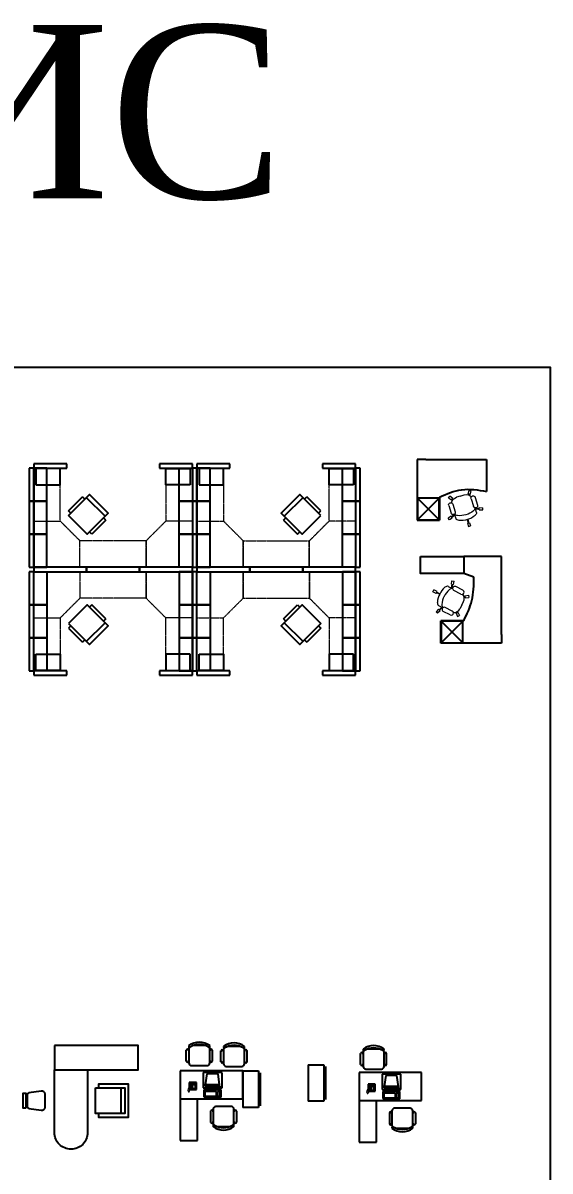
# Model space of a CAD drawing. Header units: millimetres. Extents: x 3103 to 179340, y -10977 to 70536.
# Drawn here: x 86371 to 98512, y 36490 to 62959 of the extents above; entities that cross this region are included whole.
import ezdxf

# ---------------------------------------------------------------- set-up
doc = ezdxf.new("R2010")
doc.units = ezdxf.units.MM
doc.header["$LTSCALE"] = 0.5
doc.linetypes.add('PHANTOM2', pattern=[31.75, 15.875, -3.175, 3.175, -3.175, 3.175, -3.175])
doc.layers.add('MEBEL', color=1, linetype='Continuous')
doc.layers.add('Интерьер - Мебель', color=1, linetype='Continuous')
doc.styles.add('style1', font='TIMES.TTF')

# ---------------------------------------------------------------- blocks, each defined once
blk = doc.blocks.new('DESK3')
for p, q in [((72, 0), (0, 0)), ((0, 0), (0, -80)), ((72, -32), (72, 0)), ((0, -32), (72, -32)), ((20, -80), (20, -32)), ((0, -80), (20, -80))]:
    blk.add_line(p, q)
blk = doc.blocks.new('RECTANG')
for p, q in [((1, 1), (0, 1)), ((0, 1), (0, 0)), ((1, 0), (1, 1)), ((0, 0), (1, 0))]:
    blk.add_line(p, q)
blk = doc.blocks.new('FNPHONE')
for p, q in [((-9.1, 0.2), (-9.7, 0)), ((-8.9, 0.6), (-9.5, 0.4)), ((-8.7, 1), (-9.3, 0.8)), ((-8.5, 1.4), (-9.1, 1.2)), ((-8.3, 1.8), (-8.9, 1.6)), ((-7.1, 0.6), (-7.5, -0.6)), ((-7.3, 6.5), (-7.3, 1.5)), ((-6.3, 6.5), (-6.3, 1.5)), ((-3.9, 4.8), (-3.9, 4.8)), ((-3.9, 3.9), (-3.9, 3.9)), ((-3.9, 3), (-3.9, 3)), ((-3.9, 2), (-3.9, 2)), ((-2.9, 4.8), (-2.9, 4.8)), ((-2.9, 3.9), (-2.9, 3.9)), ((-2.9, 3), (-2.9, 3)), ((-2.9, 2), (-2.9, 2)), ((-2, 4.8), (-2, 4.8)), ((-2, 3.9), (-2, 3.9)), ((-2, 3), (-2, 3)), ((-2, 2), (-2, 2)), ((-9.3, -0.2), (-9.9, -0.4)), ((-9.3, -0.6), (-9.9, -0.8)), ((-9.3, -1), (-9.9, -1.2)), ((-9.3, -1.4), (-9.9, -1.6)), ((-9.1, -1.8), (-9.7, -2)), ((-8.9, -2.2), (-9.5, -2.4)), ((-8.4, -2.5), (-9, -2.7)), ((-7.9, -2), (-8.5, -2.2)), ((-7.7, -1.6), (-8.3, -1.8)), ((-7.5, -1.2), (-8.1, -1.4)), ((-7.3, -0.8), (-7.9, -1))]:
    blk.add_line(p, q)
for centre, start, end in [((-6.8, 6.5), 298.4915, 241.5085), ((-6.8, 1.5), 118.4915, 61.5085)]:
    blk.add_arc(centre, 1.05, start, end)
for p, xscale, yscale, zscale in [((-8.2, 0), 8.20528234483245, 8.104073169521023, 8.20528234483245), ((-4.8, 1.3), 3.75, 4.375, 3.75), ((-4, 6.7), 2.03125, 0.46875, 2.03125)]:
    blk.add_blockref('RECTANG', p, dxfattribs=dict(xscale=xscale, yscale=yscale, zscale=zscale))
blk = doc.blocks.new('CHAIR7')
for p, q in [((5.1, 15), (17.9, 15)), ((0, 9), (0, -9)), ((20, 12), (3, 12)), ((23, -7.4), (23, 7.4)), ((3, -12), (20, -12)), ((5.1, -15), (17.9, -15))]:
    blk.add_line(p, q)
for centre, radius, start, end in [((5.6, 13.5), 1.56, 73.7398, 286.2602), ((17.4, 13.5), 1.56, 253.7398, 106.2602), ((3, 9), 3, 90, 180), ((20, 9), 3, 62.4156, 90), ((22.3, 11.1), 1.1, 53.3099, 212.0274), ((4.8, 0), 19.6, 327.5758, 32.4242), ((7, 0), 20, 323.1301, 36.8699), ((3, -9), 3, 180, 270), ((5.6, -13.5), 1.56, 73.7398, 286.2602), ((17.4, -13.5), 1.56, 253.7398, 106.2602), ((20, -9), 3, 270, 297.5844), ((22.3, -11.1), 1.1, 147.9726, 306.6901)]:
    blk.add_arc(centre, radius, start, end)
blk = doc.blocks.new('IBMAT', base_point=(61, 306))
for p, q in [((75, 307), (75, 306)), ((81, 307), (75, 307)), ((81, 306), (81, 307))]:
    blk.add_line(p, q)
at = {"xscale": 21, "yscale": 17, "zscale": 21}
blk.add_blockref('RECTANG', (61, 306), dxfattribs=at)
blk = doc.blocks.new('KEYBOARD', base_point=(60, 294))
for p, xscale, yscale, zscale in [((60, 294), 19, 8, 19), ((61, 295), 13, 5, 13), ((75, 295), 3, 5, 3)]:
    blk.add_blockref('RECTANG', p, dxfattribs=dict(xscale=xscale, yscale=yscale, zscale=zscale))
blk = doc.blocks.new('COMPUTER')
for p, q in [((-6.6, 16.2), (-8.5, 3.5)), ((6.1, 16.2), (-6.6, 16.2)), ((8, 3.5), (6.1, 16.2)), ((-8.5, 3.5), (-8.5, 2)), ((8, 3.5), (-8.5, 3.5)), ((-8.5, 2), (8, 2)), ((8, 2), (8, 3.5))]:
    blk.add_line(p, q)
at = {"xscale": 1.033846153846154, "yscale": 1.033846153846154, "zscale": 1.033846153846154}
for name, p in [('IBMAT', (-10.9, 0)), ('KEYBOARD', (-10, -10.5))]:
    blk.add_blockref(name, p, dxfattribs=at)
blk = doc.blocks.new('FC42X18D')
for p, q in [((-21, 0), (-21, -18)), ((-21, 0), (21, 0)), ((21, -18), (21, 0)), ((-21, -18), (21, -18)), ((-19, -20), (19, -20))]:
    blk.add_line(p, q)
blk = doc.blocks.new('Стул для офиса 01 10_2')
at = {"layer": 'Интерьер - Мебель', "color": 104, "linetype": 'Continuous', "lineweight": 20, "true_color": 0x029e21}
for p, q in [((168, 533), (166, 421)), ((390, 790), (440, 790)), ((390, 710), (390, 790)), ((390, 710), (440, 710)), ((408, 629), (409, 710)), ((422, 629), (421, 710)), ((440, 710), (440, 790)), ((663, 533), (665, 421)), ((15, 516), (-1, 469)), ((76, 444), (-1, 469)), ((91, 492), (15, 516)), ((91, 492), (76, 444)), ((166, 433), (81, 462)), ((166, 448), (85, 474)), ((96, 191), (96, 375)), ((196, 191), (196, 375)), ((635, 191), (635, 375)), ((665, 448), (746, 474)), ((665, 433), (750, 462)), ((735, 191), (735, 375)), ((740, 492), (817, 516)), ((740, 492), (756, 444)), ((756, 444), (832, 469)), ((817, 516), (832, 469)), ((190, 91), (143, 26)), ((143, 26), (184, -3)), ((231, 62), (184, -3)), ((190, 91), (231, 62)), ((219, 99), (205, 80)), ((229, 91), (215, 73)), ((416, 60), (323, 60)), ((416, 60), (508, 60)), ((641, 91), (601, 62)), ((601, 62), (648, -3)), ((603, 91), (616, 73)), ((612, 99), (626, 80)), ((641, 91), (688, 26)), ((688, 26), (648, -3))]:
    blk.add_line(p, q, dxfattribs=at)
for centre, radius, start, end in [((264, 497), 103, 113.6677, 159.763), ((401, 189), 440, 88.0553, 113.9054), ((430, 189), 440, 66.0946, 91.9447), ((567, 497), 103, 20.237, 66.3323), ((146, 375), 50, 0, 180), ((264, 379), 103, 113.6677, 156.9298), ((401, 71), 440, 88.0553, 113.9054), ((430, 71), 440, 66.0946, 91.9447), ((567, 379), 103, 23.0702, 66.3323), ((685, 375), 50, 0, 180), ((146, 191), 50, 180, 0), ((323, 222), 162, 205.54, 270), ((508, 222), 162, 270, 334.46), ((685, 191), 50, 180, 0)]:
    blk.add_arc(centre, radius, start, end, dxfattribs=at)
blk = doc.blocks.new('HJHHJJJ')
at = {"layer": 'Интерьер - Мебель', "color": 32, "ltscale": 100, "true_color": 0xc26100}
for p, q in [((823948, 4915), (824448, 5415)), ((824448, 4915), (823948, 5415))]:
    blk.add_line(p, q, dxfattribs=at)
blk.add_lwpolyline([(823948, 4915), (824448, 4915), (824448, 5415), (823948, 5415)], close=True, dxfattribs=at)
blk = doc.blocks.new('*U1054')
at = {"layer": 'MEBEL', "color": 1, "linetype": 'Continuous', "lineweight": -3}
for p, q in [((0, 50.8), (0, -50.8)), ((762, 50.8), (0, 50.8)), ((762, -50.8), (762, 50.8)), ((0, -50.8), (762, -50.8))]:
    blk.add_line(p, q, dxfattribs=at)
blk = doc.blocks.new('*U1055')
at = {"layer": 'MEBEL', "color": 1, "linetype": 'Continuous', "lineweight": -3}
for p, q in [((0, 50.8), (0, -50.8)), ((762, 50.8), (0, 50.8)), ((762, -50.8), (762, 50.8)), ((0, -50.8), (762, -50.8))]:
    blk.add_line(p, q, dxfattribs=at)
blk = doc.blocks.new('I_FURN_FILE_15X22A_P')
at = {"color": 0, "linetype": 'ByBlock', "lineweight": -2}
blk.add_lwpolyline([(0, -190.5), (558.8, -190.5), (558.8, 190.5), (0, 190.5)], close=True, dxfattribs=at)
at = {"layer": 'Defpoints', "color": 0, "linetype": 'ByBlock', "lineweight": -2}
for p in [(0, 190.5), (0, -190.5)]:
    blk.add_point(p, dxfattribs=at)
blk = doc.blocks.new('*U1056')
at = {"layer": 'MEBEL', "color": 1, "linetype": 'Continuous', "lineweight": -3, "extrusion": (0, 0, -1), "xscale": -1, "zscale": -1}
blk.add_blockref('I_FURN_FILE_15X22A_P', (0, 0), dxfattribs=at)
blk = doc.blocks.new('I_FURN_WORKSURFACE_24x48_P')
at = {"color": 0, "linetype": 'PHANTOM2', "lineweight": 18}
for p, q in [((0, 0), (0, -609.6)), ((1217.6125, 0), (0, 0)), ((1217.6125, 0), (1217.6125, -609.6)), ((0, -609.6), (1217.6125, -609.6))]:
    blk.add_line(p, q, dxfattribs=at)
blk = doc.blocks.new('*U1057')
at = {"layer": 'MEBEL', "color": 1, "linetype": 'Continuous', "lineweight": -3}
blk.add_blockref('I_FURN_WORKSURFACE_24x48_P', (0, 0), dxfattribs=at)
blk = doc.blocks.new('*U1058')
at = {"layer": 'MEBEL', "color": 1, "linetype": 'Continuous', "lineweight": -3}
for p, q in [((0, 50.8), (0, -50.8)), ((762, 50.8), (0, 50.8)), ((762, -50.8), (762, 50.8)), ((0, -50.8), (762, -50.8))]:
    blk.add_line(p, q, dxfattribs=at)
blk = doc.blocks.new('I_FURN_CHAIR_CHAIR 8_P')
at = {"color": 0, "linetype": 'ByBlock', "lineweight": -2}
for p, q in [((101.6, 304.8), (101.6, -304.8)), ((152.4, 304.8), (152.4, 381)), ((609.6, 381), (152.4, 381)), ((609.6, 304.8), (609.6, 381)), ((152.4, -381), (152.4, -304.8)), ((152.4, -381), (609.6, -381)), ((609.6, -381), (609.6, -304.8))]:
    blk.add_line(p, q, dxfattribs=at)
blk.add_lwpolyline([(685.8, 304.8), (0, 304.8), (0, -304.8), (685.8, -304.8)], close=True, dxfattribs=at)
at = {"layer": 'Defpoints', "color": 0, "linetype": 'ByBlock', "lineweight": -2}
for p in [(0, 381), (342.9, 0), (685.8, 0), (0, -381)]:
    blk.add_point(p, dxfattribs=at)
blk = doc.blocks.new('*U1059')
at = {"layer": 'MEBEL', "color": 1, "linetype": 'Continuous', "lineweight": -3, "extrusion": (0, 0, -1), "xscale": -1, "zscale": -1}
blk.add_blockref('I_FURN_CHAIR_CHAIR 8_P', (0, 0), dxfattribs=at)
blk = doc.blocks.new('*U1060')
at = {"layer": 'MEBEL', "color": 1, "linetype": 'Continuous', "lineweight": -3}
for p, q in [((0, 50.8), (0, -50.8)), ((762, 50.8), (0, 50.8)), ((762, -50.8), (762, 50.8)), ((0, -50.8), (762, -50.8))]:
    blk.add_line(p, q, dxfattribs=at)
blk = doc.blocks.new('*U1061')
at = {"layer": 'MEBEL', "color": 1, "linetype": 'Continuous', "lineweight": -3}
blk.add_blockref('I_FURN_FILE_15X22A_P', (0, 0), dxfattribs=at)
blk = doc.blocks.new('*U1062')
at = {"layer": 'MEBEL', "color": 1, "linetype": 'Continuous', "lineweight": -3}
blk.add_blockref('I_FURN_WORKSURFACE_24x48_P', (0, 0), dxfattribs=at)
blk = doc.blocks.new('*U1063')
at = {"layer": 'MEBEL', "color": 1, "linetype": 'Continuous', "lineweight": -3}
for p, q in [((0, 50.8), (0, -50.8)), ((762, 50.8), (0, 50.8)), ((762, -50.8), (762, 50.8)), ((0, -50.8), (762, -50.8))]:
    blk.add_line(p, q, dxfattribs=at)
blk = doc.blocks.new('*U1064')
at = {"layer": 'MEBEL', "color": 1, "linetype": 'Continuous', "lineweight": -3}
for p, q in [((0, 50.8), (0, -50.8)), ((1219.2, 50.8), (0, 50.8)), ((1219.2, -50.8), (1219.2, 50.8)), ((0, -50.8), (1219.2, -50.8))]:
    blk.add_line(p, q, dxfattribs=at)
blk = doc.blocks.new('I_FURN_WORKSURFACE_24CORNER_P')
at = {"color": 0, "linetype": 'PHANTOM2', "lineweight": 18}
for p, q in [((0, 0), (0, -609.6)), ((1066.8, 0), (0, 0)), ((1066.8, -1066.8), (1066.8, 0)), ((0, -609.6), (457.2, -1066.8)), ((1066.8, -1066.8), (457.2, -1066.8))]:
    blk.add_line(p, q, dxfattribs=at)
blk = doc.blocks.new('*U1065')
at = {"layer": 'MEBEL', "color": 1, "linetype": 'Continuous', "lineweight": -3, "extrusion": (0, 0, -1), "xscale": -1, "zscale": -1}
blk.add_blockref('I_FURN_WORKSURFACE_24CORNER_P', (0, 0), dxfattribs=at)
blk = doc.blocks.new('*U1066')
at = {"layer": 'MEBEL', "color": 1, "linetype": 'Continuous', "lineweight": -3}
for p, q in [((0, 50.8), (0, -50.8)), ((762, 50.8), (0, 50.8)), ((762, -50.8), (762, 50.8)), ((0, -50.8), (762, -50.8))]:
    blk.add_line(p, q, dxfattribs=at)
blk = doc.blocks.new('*U1067')
at = {"layer": 'MEBEL', "color": 1, "linetype": 'Continuous', "lineweight": -3}
blk.add_blockref('I_FURN_FILE_15X22A_P', (0, 0), dxfattribs=at)
blk = doc.blocks.new('*U1068')
at = {"layer": 'MEBEL', "color": 1, "linetype": 'Continuous', "lineweight": -3, "extrusion": (0, 0, -1), "xscale": -1, "zscale": -1}
blk.add_blockref('I_FURN_WORKSURFACE_24x48_P', (0, 0), dxfattribs=at)
blk = doc.blocks.new('*U1069')
at = {"layer": 'MEBEL', "color": 1, "linetype": 'Continuous', "lineweight": -3}
for p, q in [((0, 50.8), (0, -50.8)), ((762, 50.8), (0, 50.8)), ((762, -50.8), (762, 50.8)), ((0, -50.8), (762, -50.8))]:
    blk.add_line(p, q, dxfattribs=at)
blk = doc.blocks.new('*U1070')
at = {"layer": 'MEBEL', "color": 1, "linetype": 'Continuous', "lineweight": -3}
for p, q in [((0, 50.8), (0, -50.8)), ((1219.2, 50.8), (0, 50.8)), ((1219.2, -50.8), (1219.2, 50.8)), ((0, -50.8), (1219.2, -50.8))]:
    blk.add_line(p, q, dxfattribs=at)
blk = doc.blocks.new('*U1071')
at = {"layer": 'MEBEL', "color": 1, "linetype": 'Continuous', "lineweight": -3, "extrusion": (0, 0, -1), "xscale": -1, "zscale": -1}
blk.add_blockref('I_FURN_WORKSURFACE_24CORNER_P', (0, 0), dxfattribs=at)
blk = doc.blocks.new('*U1072')
at = {"layer": 'MEBEL', "color": 1, "linetype": 'Continuous', "lineweight": -3, "extrusion": (0, 0, -1), "xscale": -1, "zscale": -1}
blk.add_blockref('I_FURN_FILE_15X22A_P', (0, 0), dxfattribs=at)
blk = doc.blocks.new('*U1073')
at = {"layer": 'MEBEL', "color": 1, "linetype": 'Continuous', "lineweight": -3}
for p, q in [((0, 50.8), (0, -50.8)), ((762, 50.8), (0, 50.8)), ((762, -50.8), (762, 50.8)), ((0, -50.8), (762, -50.8))]:
    blk.add_line(p, q, dxfattribs=at)
blk = doc.blocks.new('*U1074')
at = {"layer": 'MEBEL', "color": 1, "linetype": 'Continuous', "lineweight": -3}
for p, q in [((0, 50.8), (0, -50.8)), ((762, 50.8), (0, 50.8)), ((762, -50.8), (762, 50.8)), ((0, -50.8), (762, -50.8))]:
    blk.add_line(p, q, dxfattribs=at)
blk = doc.blocks.new('*U1075')
at = {"layer": 'MEBEL', "color": 1, "linetype": 'Continuous', "lineweight": -3}
blk.add_blockref('I_FURN_CHAIR_CHAIR 8_P', (0, 0), dxfattribs=at)
blk = doc.blocks.new('*U1076')
at = {"layer": 'MEBEL', "color": 1, "linetype": 'Continuous', "lineweight": -3}
for p, q in [((0, 50.8), (0, -50.8)), ((762, 50.8), (0, 50.8)), ((762, -50.8), (762, 50.8)), ((0, -50.8), (762, -50.8))]:
    blk.add_line(p, q, dxfattribs=at)
blk = doc.blocks.new('*U1077')
at = {"layer": 'MEBEL', "color": 1, "linetype": 'Continuous', "lineweight": -3, "extrusion": (0, 0, -1), "xscale": -1, "zscale": -1}
blk.add_blockref('I_FURN_WORKSURFACE_24x48_P', (0, 0), dxfattribs=at)
blk = doc.blocks.new('*U1078')
at = {"layer": 'MEBEL', "color": 1, "linetype": 'Continuous', "lineweight": -3}
for p, q in [((0, 50.8), (0, -50.8)), ((1219.2, 50.8), (0, 50.8)), ((1219.2, -50.8), (1219.2, 50.8)), ((0, -50.8), (1219.2, -50.8))]:
    blk.add_line(p, q, dxfattribs=at)
blk = doc.blocks.new('I_FURN_WORKSURFACE_24x60_P')
at = {"color": 0, "linetype": 'PHANTOM2', "lineweight": 18}
for p, q in [((0, -609.6), (0, 0)), ((1522.4125, 0), (0, 0)), ((1522.4125, 0), (1522.4125, -609.6)), ((0, -609.6), (1522.4125, -609.6))]:
    blk.add_line(p, q, dxfattribs=at)
blk = doc.blocks.new('*U1079')
at = {"layer": 'MEBEL', "color": 1, "linetype": 'Continuous', "lineweight": -3, "extrusion": (0, 0, -1), "xscale": -1, "zscale": -1}
blk.add_blockref('I_FURN_WORKSURFACE_24x60_P', (0, 0), dxfattribs=at)
blk = doc.blocks.new('*U1080')
at = {"layer": 'MEBEL', "color": 1, "linetype": 'Continuous', "lineweight": -3}
blk.add_blockref('I_FURN_WORKSURFACE_24CORNER_P', (0, 0), dxfattribs=at)
blk = doc.blocks.new('*U1081')
at = {"layer": 'MEBEL', "color": 1, "linetype": 'Continuous', "lineweight": -3}
for p, q in [((0, 50.8), (0, -50.8)), ((762, 50.8), (0, 50.8)), ((762, -50.8), (762, 50.8)), ((0, -50.8), (762, -50.8))]:
    blk.add_line(p, q, dxfattribs=at)
blk = doc.blocks.new('*U1082')
at = {"layer": 'MEBEL', "color": 1, "linetype": 'Continuous', "lineweight": -3}
blk.add_blockref('I_FURN_WORKSURFACE_24x60_P', (0, 0), dxfattribs=at)
blk = doc.blocks.new('*U1083')
at = {"layer": 'MEBEL', "color": 1, "linetype": 'Continuous', "lineweight": -3}
blk.add_blockref('I_FURN_WORKSURFACE_24CORNER_P', (0, 0), dxfattribs=at)
blk = doc.blocks.new('I_Case_Wall_15H_30in Wide_P')
at = {"color": 0, "linetype": 'ByBlock', "lineweight": -2}
blk.add_lwpolyline([(0, 0), (304.8, 0), (304.8, 762), (0, 762)], close=True, dxfattribs=at)
at = {"layer": 'Defpoints', "color": 0, "linetype": 'ByBlock', "lineweight": -2}
for p in [(0, 762), (0, 381)]:
    blk.add_point(p, dxfattribs=at)
blk = doc.blocks.new('*U1084')
at = {"layer": 'MEBEL', "color": 1, "linetype": 'Continuous', "lineweight": -3, "extrusion": (0, 0, -1), "xscale": -1, "zscale": -1}
blk.add_blockref('I_Case_Wall_15H_30in Wide_P', (0, 0), dxfattribs=at)
blk = doc.blocks.new('*U1085')
at = {"layer": 'MEBEL', "color": 1, "linetype": 'Continuous', "lineweight": -3, "extrusion": (0, 0, -1), "xscale": -1, "zscale": -1}
blk.add_blockref('I_Case_Wall_15H_30in Wide_P', (0, 0), dxfattribs=at)
blk = doc.blocks.new('*U1086')
at = {"layer": 'MEBEL', "color": 1, "linetype": 'Continuous', "lineweight": -3}
blk.add_blockref('I_Case_Wall_15H_30in Wide_P', (0, 0), dxfattribs=at)
blk = doc.blocks.new('*U1087')
at = {"layer": 'MEBEL', "color": 1, "linetype": 'Continuous', "lineweight": -3}
blk.add_blockref('I_Case_Wall_15H_30in Wide_P', (0, 0), dxfattribs=at)
blk = doc.blocks.new('*U1088')
at = {"layer": 'MEBEL', "color": 1, "linetype": 'Continuous', "lineweight": -3}
blk.add_blockref('I_Case_Wall_15H_30in Wide_P', (0, 0), dxfattribs=at)
blk = doc.blocks.new('*U1089')
at = {"layer": 'MEBEL', "color": 1, "linetype": 'Continuous', "lineweight": -3}
blk.add_blockref('I_Case_Wall_15H_30in Wide_P', (0, 0), dxfattribs=at)
blk = doc.blocks.new('*U1090')
at = {"layer": 'MEBEL', "color": 1, "linetype": 'Continuous', "lineweight": -3}
blk.add_blockref('I_Case_Wall_15H_30in Wide_P', (0, 0), dxfattribs=at)
blk = doc.blocks.new('*U1091')
at = {"layer": 'MEBEL', "color": 1, "linetype": 'Continuous', "lineweight": -3, "extrusion": (0, 0, -1), "xscale": -1, "zscale": -1}
blk.add_blockref('I_Case_Wall_15H_30in Wide_P', (0, 0), dxfattribs=at)
blk = doc.blocks.new('*U1092')
at = {"layer": 'MEBEL', "color": 1, "linetype": 'Continuous', "lineweight": -3, "extrusion": (0, 0, -1), "xscale": -1, "zscale": -1}
blk.add_blockref('I_Case_Wall_15H_30in Wide_P', (0, 0), dxfattribs=at)
blk = doc.blocks.new('*U1093')
at = {"layer": 'MEBEL', "color": 1, "linetype": 'Continuous', "lineweight": -3, "extrusion": (0, 0, -1), "xscale": -1, "zscale": -1}
blk.add_blockref('I_Case_Wall_15H_30in Wide_P', (0, 0), dxfattribs=at)
blk = doc.blocks.new('*U1094')
at = {"layer": 'MEBEL', "color": 1, "linetype": 'Continuous', "lineweight": -3}
blk.add_blockref('I_Case_Wall_15H_30in Wide_P', (0, 0), dxfattribs=at)
blk = doc.blocks.new('*U1095')
at = {"layer": 'MEBEL', "color": 1, "linetype": 'Continuous', "lineweight": -3, "extrusion": (0, 0, -1), "xscale": -1, "zscale": -1}
blk.add_blockref('I_Case_Wall_15H_30in Wide_P', (0, 0), dxfattribs=at)
blk = doc.blocks.new('*U1096')
at = {"layer": 'MEBEL', "color": 1, "linetype": 'Continuous', "lineweight": -3, "extrusion": (0, 0, -1), "xscale": -1, "zscale": -1}
blk.add_blockref('I_FURN_FILE_15X22A_P', (0, 0), dxfattribs=at)
blk = doc.blocks.new('*U1097')
at = {"layer": 'MEBEL', "color": 1, "linetype": 'Continuous', "lineweight": -3}
blk.add_blockref('I_FURN_WORKSURFACE_24x48_P', (0, 0), dxfattribs=at)
blk = doc.blocks.new('*U1098')
at = {"layer": 'MEBEL', "color": 1, "linetype": 'Continuous', "lineweight": -3}
for p, q in [((0, 50.8), (0, -50.8)), ((762, 50.8), (0, 50.8)), ((762, -50.8), (762, 50.8)), ((0, -50.8), (762, -50.8))]:
    blk.add_line(p, q, dxfattribs=at)
blk = doc.blocks.new('*U1099')
at = {"layer": 'MEBEL', "color": 1, "linetype": 'Continuous', "lineweight": -3}
for p, q in [((0, 50.8), (0, -50.8)), ((762, 50.8), (0, 50.8)), ((762, -50.8), (762, 50.8)), ((0, -50.8), (762, -50.8))]:
    blk.add_line(p, q, dxfattribs=at)
blk = doc.blocks.new('*U1100')
at = {"layer": 'MEBEL', "color": 1, "linetype": 'Continuous', "lineweight": -3}
for p, q in [((0, 50.8), (0, -50.8)), ((762, 50.8), (0, 50.8)), ((762, -50.8), (762, 50.8)), ((0, -50.8), (762, -50.8))]:
    blk.add_line(p, q, dxfattribs=at)
blk = doc.blocks.new('*U1101')
at = {"layer": 'MEBEL', "color": 1, "linetype": 'Continuous', "lineweight": -3}
blk.add_blockref('I_FURN_WORKSURFACE_24CORNER_P', (0, 0), dxfattribs=at)
blk = doc.blocks.new('*U1102')
at = {"layer": 'MEBEL', "color": 1, "linetype": 'Continuous', "lineweight": -3}
for p, q in [((0, 50.8), (0, -50.8)), ((762, 50.8), (0, 50.8)), ((762, -50.8), (762, 50.8)), ((0, -50.8), (762, -50.8))]:
    blk.add_line(p, q, dxfattribs=at)
blk = doc.blocks.new('*U1103')
at = {"layer": 'MEBEL', "color": 1, "linetype": 'Continuous', "lineweight": -3}
blk.add_blockref('I_FURN_FILE_15X22A_P', (0, 0), dxfattribs=at)
blk = doc.blocks.new('*U1104')
at = {"layer": 'MEBEL', "color": 1, "linetype": 'Continuous', "lineweight": -3}
for p, q in [((0, 50.8), (0, -50.8)), ((762, 50.8), (0, 50.8)), ((762, -50.8), (762, 50.8)), ((0, -50.8), (762, -50.8))]:
    blk.add_line(p, q, dxfattribs=at)
blk = doc.blocks.new('*U1105')
at = {"layer": 'MEBEL', "color": 1, "linetype": 'Continuous', "lineweight": -3}
blk.add_blockref('I_FURN_WORKSURFACE_24x48_P', (0, 0), dxfattribs=at)
blk = doc.blocks.new('*U1106')
at = {"layer": 'MEBEL', "color": 1, "linetype": 'Continuous', "lineweight": -3}
for p, q in [((0, 50.8), (0, -50.8)), ((762, 50.8), (0, 50.8)), ((762, -50.8), (762, 50.8)), ((0, -50.8), (762, -50.8))]:
    blk.add_line(p, q, dxfattribs=at)
blk = doc.blocks.new('*U1107')
at = {"layer": 'MEBEL', "color": 1, "linetype": 'Continuous', "lineweight": -3}
blk.add_blockref('I_FURN_WORKSURFACE_24CORNER_P', (0, 0), dxfattribs=at)
blk = doc.blocks.new('*U1108')
at = {"layer": 'MEBEL', "color": 1, "linetype": 'Continuous', "lineweight": -3}
for p, q in [((0, 50.8), (0, -50.8)), ((762, 50.8), (0, 50.8)), ((762, -50.8), (762, 50.8)), ((0, -50.8), (762, -50.8))]:
    blk.add_line(p, q, dxfattribs=at)
blk = doc.blocks.new('*U1109')
at = {"layer": 'MEBEL', "color": 1, "linetype": 'Continuous', "lineweight": -3, "extrusion": (0, 0, -1), "xscale": -1, "zscale": -1}
blk.add_blockref('I_FURN_CHAIR_CHAIR 8_P', (0, 0), dxfattribs=at)
blk = doc.blocks.new('*U1110')
at = {"layer": 'MEBEL', "color": 1, "linetype": 'Continuous', "lineweight": -3}
blk.add_blockref('I_FURN_WORKSURFACE_24x60_P', (0, 0), dxfattribs=at)
blk = doc.blocks.new('*U1111')
at = {"layer": 'MEBEL', "color": 1, "linetype": 'Continuous', "lineweight": -3, "extrusion": (0, 0, -1), "xscale": -1, "zscale": -1}
blk.add_blockref('I_Case_Wall_15H_30in Wide_P', (0, 0), dxfattribs=at)
blk = doc.blocks.new('*U1112')
at = {"layer": 'MEBEL', "color": 1, "linetype": 'Continuous', "lineweight": -3, "extrusion": (0, 0, -1), "xscale": -1, "zscale": -1}
blk.add_blockref('I_Case_Wall_15H_30in Wide_P', (0, 0), dxfattribs=at)
blk = doc.blocks.new('*U1113')
at = {"layer": 'MEBEL', "color": 1, "linetype": 'Continuous', "lineweight": -3, "extrusion": (0, 0, -1), "xscale": -1, "zscale": -1}
blk.add_blockref('I_Case_Wall_15H_30in Wide_P', (0, 0), dxfattribs=at)
blk = doc.blocks.new('*U1114')
at = {"layer": 'MEBEL', "color": 1, "linetype": 'Continuous', "lineweight": -3}
blk.add_blockref('I_Case_Wall_15H_30in Wide_P', (0, 0), dxfattribs=at)
blk = doc.blocks.new('*U1115')
at = {"layer": 'MEBEL', "color": 1, "linetype": 'Continuous', "lineweight": -3}
blk.add_blockref('I_Case_Wall_15H_30in Wide_P', (0, 0), dxfattribs=at)
blk = doc.blocks.new('*U1116')
at = {"layer": 'MEBEL', "color": 1, "linetype": 'Continuous', "lineweight": -3}
blk.add_blockref('I_Case_Wall_15H_30in Wide_P', (0, 0), dxfattribs=at)
blk = doc.blocks.new('*U1117')
at = {"layer": 'MEBEL', "color": 1, "linetype": 'Continuous', "lineweight": -3}
for p, q in [((0, 50.8), (0, -50.8)), ((762, 50.8), (0, 50.8)), ((762, -50.8), (762, 50.8)), ((0, -50.8), (762, -50.8))]:
    blk.add_line(p, q, dxfattribs=at)
blk = doc.blocks.new('*U1118')
at = {"layer": 'MEBEL', "color": 1, "linetype": 'Continuous', "lineweight": -3}
for p, q in [((0, 50.8), (0, -50.8)), ((762, 50.8), (0, 50.8)), ((762, -50.8), (762, 50.8)), ((0, -50.8), (762, -50.8))]:
    blk.add_line(p, q, dxfattribs=at)
blk = doc.blocks.new('*U1119')
at = {"layer": 'MEBEL', "color": 1, "linetype": 'Continuous', "lineweight": -3, "extrusion": (0, 0, -1), "xscale": -1, "zscale": -1}
blk.add_blockref('I_FURN_WORKSURFACE_24x48_P', (0, 0), dxfattribs=at)
blk = doc.blocks.new('*U1120')
at = {"layer": 'MEBEL', "color": 1, "linetype": 'Continuous', "lineweight": -3}
for p, q in [((0, 50.8), (0, -50.8)), ((762, 50.8), (0, 50.8)), ((762, -50.8), (762, 50.8)), ((0, -50.8), (762, -50.8))]:
    blk.add_line(p, q, dxfattribs=at)
blk = doc.blocks.new('*U1121')
at = {"layer": 'MEBEL', "color": 1, "linetype": 'Continuous', "lineweight": -3}
blk.add_blockref('I_FURN_FILE_15X22A_P', (0, 0), dxfattribs=at)
blk = doc.blocks.new('*U1122')
at = {"layer": 'MEBEL', "color": 1, "linetype": 'Continuous', "lineweight": -3}
for p, q in [((0, 50.8), (0, -50.8)), ((1219.2, 50.8), (0, 50.8)), ((1219.2, -50.8), (1219.2, 50.8)), ((0, -50.8), (1219.2, -50.8))]:
    blk.add_line(p, q, dxfattribs=at)
blk = doc.blocks.new('*U1123')
at = {"layer": 'MEBEL', "color": 1, "linetype": 'Continuous', "lineweight": -3, "extrusion": (0, 0, -1), "xscale": -1, "zscale": -1}
blk.add_blockref('I_FURN_WORKSURFACE_24CORNER_P', (0, 0), dxfattribs=at)
blk = doc.blocks.new('*U1124')
at = {"layer": 'MEBEL', "color": 1, "linetype": 'Continuous', "lineweight": -3}
for p, q in [((0, 50.8), (0, -50.8)), ((762, 50.8), (0, 50.8)), ((762, -50.8), (762, 50.8)), ((0, -50.8), (762, -50.8))]:
    blk.add_line(p, q, dxfattribs=at)
blk = doc.blocks.new('*U1125')
at = {"layer": 'MEBEL', "color": 1, "linetype": 'Continuous', "lineweight": -3}
blk.add_blockref('I_Case_Wall_15H_30in Wide_P', (0, 0), dxfattribs=at)
blk = doc.blocks.new('*U1126')
at = {"layer": 'MEBEL', "color": 1, "linetype": 'Continuous', "lineweight": -3}
blk.add_blockref('I_Case_Wall_15H_30in Wide_P', (0, 0), dxfattribs=at)
blk = doc.blocks.new('*U1127')
at = {"layer": 'MEBEL', "color": 1, "linetype": 'Continuous', "lineweight": -3}
blk.add_blockref('I_Case_Wall_15H_30in Wide_P', (0, 0), dxfattribs=at)
blk = doc.blocks.new('*U1128')
at = {"layer": 'MEBEL', "color": 1, "linetype": 'Continuous', "lineweight": -3}
blk.add_blockref('I_FURN_CHAIR_CHAIR 8_P', (0, 0), dxfattribs=at)
blk = doc.blocks.new('*U1129')
at = {"layer": 'MEBEL', "color": 1, "linetype": 'Continuous', "lineweight": -3, "extrusion": (0, 0, -1), "xscale": -1, "zscale": -1}
blk.add_blockref('I_FURN_WORKSURFACE_24x60_P', (0, 0), dxfattribs=at)
blk = doc.blocks.new('*U1130')
at = {"layer": 'MEBEL', "color": 1, "linetype": 'Continuous', "lineweight": -3}
for p, q in [((0, 50.8), (0, -50.8)), ((1219.2, 50.8), (0, 50.8)), ((1219.2, -50.8), (1219.2, 50.8)), ((0, -50.8), (1219.2, -50.8))]:
    blk.add_line(p, q, dxfattribs=at)
blk = doc.blocks.new('*U1131')
at = {"layer": 'MEBEL', "color": 1, "linetype": 'Continuous', "lineweight": -3}
for p, q in [((0, 50.8), (0, -50.8)), ((762, 50.8), (0, 50.8)), ((762, -50.8), (762, 50.8)), ((0, -50.8), (762, -50.8))]:
    blk.add_line(p, q, dxfattribs=at)
blk = doc.blocks.new('*U1132')
at = {"layer": 'MEBEL', "color": 1, "linetype": 'Continuous', "lineweight": -3}
for p, q in [((0, 50.8), (0, -50.8)), ((762, 50.8), (0, 50.8)), ((762, -50.8), (762, 50.8)), ((0, -50.8), (762, -50.8))]:
    blk.add_line(p, q, dxfattribs=at)
blk = doc.blocks.new('*U1133')
at = {"layer": 'MEBEL', "color": 1, "linetype": 'Continuous', "lineweight": -3}
for p, q in [((0, 50.8), (0, -50.8)), ((762, 50.8), (0, 50.8)), ((762, -50.8), (762, 50.8)), ((0, -50.8), (762, -50.8))]:
    blk.add_line(p, q, dxfattribs=at)
blk = doc.blocks.new('*U1134')
at = {"layer": 'MEBEL', "color": 1, "linetype": 'Continuous', "lineweight": -3, "extrusion": (0, 0, -1), "xscale": -1, "zscale": -1}
blk.add_blockref('I_FURN_WORKSURFACE_24CORNER_P', (0, 0), dxfattribs=at)
blk = doc.blocks.new('*U1135')
at = {"layer": 'MEBEL', "color": 1, "linetype": 'Continuous', "lineweight": -3, "extrusion": (0, 0, -1), "xscale": -1, "zscale": -1}
blk.add_blockref('I_FURN_WORKSURFACE_24x48_P', (0, 0), dxfattribs=at)
blk = doc.blocks.new('*U1136')
at = {"layer": 'MEBEL', "color": 1, "linetype": 'Continuous', "lineweight": -3}
for p, q in [((0, 50.8), (0, -50.8)), ((1219.2, 50.8), (0, 50.8)), ((1219.2, -50.8), (1219.2, 50.8)), ((0, -50.8), (1219.2, -50.8))]:
    blk.add_line(p, q, dxfattribs=at)
blk = doc.blocks.new('*U1137')
at = {"layer": 'MEBEL', "color": 1, "linetype": 'Continuous', "lineweight": -3}
for p, q in [((0, 50.8), (0, -50.8)), ((762, 50.8), (0, 50.8)), ((762, -50.8), (762, 50.8)), ((0, -50.8), (762, -50.8))]:
    blk.add_line(p, q, dxfattribs=at)
blk = doc.blocks.new('*U1138')
at = {"layer": 'MEBEL', "color": 1, "linetype": 'Continuous', "lineweight": -3, "extrusion": (0, 0, -1), "xscale": -1, "zscale": -1}
blk.add_blockref('I_FURN_FILE_15X22A_P', (0, 0), dxfattribs=at)
blk = doc.blocks.new('*U1139')
at = {"layer": 'MEBEL', "color": 1, "linetype": 'Continuous', "lineweight": -3, "extrusion": (0, 0, -1), "xscale": -1, "zscale": -1}
blk.add_blockref('I_Case_Wall_15H_30in Wide_P', (0, 0), dxfattribs=at)
blk = doc.blocks.new('*U1140')
at = {"layer": 'MEBEL', "color": 1, "linetype": 'Continuous', "lineweight": -3, "extrusion": (0, 0, -1), "xscale": -1, "zscale": -1}
blk.add_blockref('I_Case_Wall_15H_30in Wide_P', (0, 0), dxfattribs=at)
blk = doc.blocks.new('*U1141')
at = {"layer": 'MEBEL', "color": 1, "linetype": 'Continuous', "lineweight": -3, "extrusion": (0, 0, -1), "xscale": -1, "zscale": -1}
blk.add_blockref('I_Case_Wall_15H_30in Wide_P', (0, 0), dxfattribs=at)
blk = doc.blocks.new('I_FURN_CHAIR_EXECUTIVE RCT_P')
at = {"color": 0, "linetype": 'ByBlock', "lineweight": -2}
blk.add_line((5.64, 9.88), (5.64, -9.88), dxfattribs=at)
blk.add_lwpolyline([(23.28, 9.88), (23.28, 12.7), (0, 12.7), (0, -12.7), (23.28, -12.7), (23.28, -9.88)], dxfattribs=at)
blk.add_lwpolyline([(25.4, -9.88), (2.82, -9.88), (2.82, 9.88), (25.4, 9.88)], close=True, dxfattribs=at)
at = {"layer": 'Defpoints', "color": 0, "linetype": 'ByBlock', "lineweight": -2}
for p in [(0, 12.7), (12.7, 0), (25.4, 0), (0, -12.7)]:
    blk.add_point(p, dxfattribs=at)
blk = doc.blocks.new('*U1162')
at = {"layer": 'MEBEL', "color": 1, "linetype": 'Continuous', "lineweight": -3, "xscale": 30, "yscale": 30, "zscale": 18}
blk.add_blockref('I_FURN_CHAIR_EXECUTIVE RCT_P', (0, 0), dxfattribs=at)
blk = doc.blocks.new('I_FURN_CHAIR_SECRETARY_P')
at = {"color": 0, "linetype": 'ByBlock', "lineweight": -2}
blk.add_lwpolyline([(3.2, -10.3), (0, -10.3), (0, 10.3), (3.2, 10.3)], close=True, dxfattribs=at)
blk.add_lwpolyline([(4.8, 8.3), (4.8, -8.3, 0.368373), (6.8, -10.6), (20.8, -12.9, 0.46159), (25.4, -8.9), (25.4, 8.9, 0.46159), (20.8, 12.9), (6.8, 10.6, 0.368373)], format="xyb", close=True, dxfattribs=at)
at = {"layer": 'Defpoints', "color": 0, "linetype": 'ByBlock', "lineweight": -2}
for p in [(0, 12.9), (12.7, 0), (25.4, 0), (0, -12.9)]:
    blk.add_point(p, dxfattribs=at)
blk = doc.blocks.new('*U1163')
at = {"layer": 'MEBEL', "color": 1, "linetype": 'Continuous', "lineweight": -3, "xscale": 20, "yscale": 17, "zscale": 17}
blk.add_blockref('I_FURN_CHAIR_SECRETARY_P', (0, 0), dxfattribs=at)
blk = doc.blocks.new('I_FURN_WORKSURFACE_30x73_Rnd_P')
at = {"color": 0, "linetype": 'ByBlock'}
blk.add_lwpolyline([(0, -762), (1448.59375, -762, 0.4142135624), (1829.59375, -381), (1829.59375, -381, 0.4142135624), (1448.59375, 0), (0, 0)], format="xyb", close=True, dxfattribs=at)
blk = doc.blocks.new('*U1164')
at = {"layer": 'MEBEL', "color": 1, "linetype": 'Continuous', "lineweight": -3, "extrusion": (0, 0, -1), "xscale": -1, "zscale": -1}
blk.add_blockref('I_FURN_WORKSURFACE_30x73_Rnd_P', (0, 0), dxfattribs=at)
blk = doc.blocks.new('I_FURN_WORKSURFACE_22x76_P')
at = {"color": 0, "linetype": 'ByBlock'}
blk.add_lwpolyline([(0, 0), (0, -558.8), (1930.4, -558.8), (1930.4, 0)], close=True, dxfattribs=at)
blk = doc.blocks.new('*U1165')
at = {"layer": 'MEBEL', "color": 1, "linetype": 'Continuous', "lineweight": -3}
blk.add_blockref('I_FURN_WORKSURFACE_22x76_P', (0, 0), dxfattribs=at)

msp = doc.modelspace()

# ---------------------------------------------------------------- linework, layer by layer
at = {"layer": 'MEBEL'}
for p, q in [((95448.9, 52898.1), (95448.9, 51498.1)), ((95648.9, 52898.1), (95448.9, 52898.1)), ((95448.9, 52898.1), (95448.9, 51498.1)), ((95648.9, 52898.1), (97048.9, 52898.1)), ((97048.9, 52898.1), (97048.9, 52158.1)), ((95965.5, 52028.1), (95965.5, 51498.1)), ((95448.9, 51498.1), (95965.5, 51498.1)), ((97396.1, 50659.5), (96526.1, 50659.5)), ((96526.1, 50659.5), (96526.1, 50263.2)), ((97396.1, 50409.5), (97396.1, 50659.5)), ((97396.1, 48859.5), (97396.1, 50459.5)), ((96760.1, 50178), (96526.1, 50263.2)), ((95996.1, 48659.5), (95996.1, 49176.1)), ((96526.1, 49176.1), (95996.1, 49176.1)), ((97396.1, 48859.5), (97396.1, 48659.5)), ((97396.1, 48659.5), (95996.1, 48659.5))]:
    msp.add_line(p, q, dxfattribs=at)
for points in [[(67712.1, 55020.6), (98512.1, 55020.6), (98512.1, 12655), (67712.1, 12655)], [(95526.1, 50659.5), (96526.1, 50659.5), (96526.1, 50269.5), (95526.1, 50269.5)]]:
    msp.add_lwpolyline(points, close=True, dxfattribs=at)
for points, knots in [([(95965.5, 52028.1), (96133.7, 52101.6), (96481.1, 52253.2), (96855.6, 52190.5), (97048.9, 52158.1)], [0, 0, 0, 0, 538.2849883, 1112.2908165, 1112.2908165, 1112.2908165, 1112.2908165]), ([(96526.1, 49176.1), (96599.1, 49328.1), (96751, 49644.4), (96757, 49995.6), (96760.1, 50178)], [0, 0, 0, 0, 499.5434046, 1039.674727, 1039.674727, 1039.674727, 1039.674727])]:
    msp.add_open_spline(points, degree=3, knots=knots, dxfattribs=at)

# ---------------------------------------------------------------- block references
at = {"layer": 'MEBEL', "color": 1, "linetype": 'Continuous', "lineweight": -3}
for name, p, rotation in [('*U1063', (86566.8, 52695.2), 270), ('*U1058', (87379.6, 52746), 180), ('*U1062', (86617.6, 51476), 90), ('*U1057', (90273.6, 52693.7), 270), ('*U1118', (90326, 51933.2), 90), ('*U1137', (94034.4, 52746), 180), ('*U1132', (94085.2, 51933.2), 90), ('*U1060', (86566.8, 51933.2), 270), ('*U1117', (90326, 51171.2), 90), ('*U1128', (92534.6, 51872), 315.0000000002948), ('*U1131', (94085.2, 51171.2), 90), ('*U1080', (87684.4, 50409.2), 180), ('*U1083', (90273.6, 51476), 270), ('*U1081', (86566.8, 51171.2), 270), ('*U1124', (90326, 50409.2), 90), ('*U1133', (94085.2, 50409.2), 90), ('*U1082', (89206.8, 50409.2), 180), ('*U1069', (86566.8, 50307.6), 270), ('*U1088', (90273.6, 50307.6, -457.2), 180), ('*U1100', (90326, 49545.6), 90), ('*U1101', (90378.4, 49240.8), 90), ('*U1115', (94034.4, 50307.6, -457.2), 180), ('*U1106', (94085.2, 49545.6), 90), ('*U1076', (86566.8, 49545.6), 270), ('*U1075', (88117.4, 48844.9), 135.0000000002948), ('*U1090', (90273.6, 49545.6, -457.2), 180), ('*U1102', (90326, 48783.6), 90), ('*U1116', (94034.4, 49545.6, -457.2), 180), ('*U1108', (94085.2, 48783.6), 90), ('*U1097', (90378.4, 48023.2), 90), ('*U1105', (94034.4, 49240.8), 270), ('*U1073', (86566.8, 48783.6), 270), ('*U1089', (90273.6, 48783.6, -457.2), 180), ('*U1098', (90326, 48021.6), 90), ('*U1114', (94034.4, 48783.6, -457.2), 180), ('*U1054', (94085.2, 48021.6), 90), ('*U1067', (90222.8, 48218.5), 180), ('*U1103', (93983.6, 48218.5), 180), ('*U1066', (90275.2, 47970.8), 180), ('*U1099', (91138.8, 47970.8), 180), ('*U1162', (88805.6, 38111.1), 180)]:
    msp.add_blockref(name, p, dxfattribs=dict(at, rotation=rotation))
for name, p in [('*U1087', (86617.6, 51933.2, -457.2)), ('*U1061', (86668.4, 52498.4)), ('*U1055', (89513.2, 52746)), ('*U1120', (90376.8, 52746)), ('*U1125', (90378.4, 51933.2, -457.2)), ('*U1121', (90429.2, 52498.4)), ('*U1086', (86617.6, 51171.2, -457.2)), ('*U1126', (90378.4, 51171.2, -457.2)), ('*U1094', (86617.6, 50409.2, -457.2)), ('*U1127', (90378.4, 50409.2, -457.2)), ('*U1070', (86617.6, 50358.4)), ('*U1078', (87836.8, 50358.4)), ('*U1064', (89056, 50358.4)), ('*U1122', (90376.8, 50358.4)), ('*U1110', (91445.2, 50307.6)), ('*U1130', (91596, 50358.4)), ('*U1136', (92815.2, 50358.4)), ('*U1107', (92967.6, 50307.6)), ('*U1074', (86617.6, 47970.8)), ('*U1104', (93272.4, 47970.8)), ('*U1165', (87097.5, 39381.2)), ('*U1163', (86373.6, 38111.1))]:
    msp.add_blockref(name, p, dxfattribs=at)
at = {"layer": 'MEBEL', "color": 1, "linetype": 'Continuous', "lineweight": -3, "xscale": -1}
for name, p in [('*U1056', (90222.8, 52498.4)), ('*U1085', (90273.6, 51933.2, -457.2)), ('*U1138', (93983.6, 52498.4)), ('*U1140', (94034.4, 51933.2, -457.2)), ('*U1084', (90273.6, 51171.2, -457.2)), ('*U1141', (94034.4, 51171.2, -457.2)), ('*U1095', (90273.6, 50409.2, -457.2)), ('*U1139', (94034.4, 50409.2, -457.2)), ('*U1071', (87684.4, 50307.6)), ('*U1079', (89206.8, 50307.6))]:
    msp.add_blockref(name, p, dxfattribs=at)
for name, p, rotation in [('*U1119', (90378.4, 52693.7), 90), ('*U1135', (94034.4, 51476), 270), ('*U1059', (88117.4, 51872), 44.9999999997052), ('*U1123', (90378.4, 51476), 90), ('*U1134', (92967.6, 50409.2), 180), ('*U1129', (91445.2, 50409.2), 180), ('*U1091', (86617.6, 50307.6, -457.2), 180), ('*U1065', (90273.6, 49240.8), 270), ('*U1112', (90378.4, 50307.6, -457.2), 180), ('*U1093', (86617.6, 49545.6, -457.2), 180), ('*U1113', (90378.4, 49545.6, -457.2), 180), ('*U1109', (92534.6, 48844.9), 224.9999999997052), ('*U1077', (86617.6, 49240.8), 90), ('*U1068', (90273.6, 48023.2), 270), ('*U1092', (86617.6, 48783.6, -457.2), 180), ('*U1111', (90378.4, 48783.6, -457.2), 180), ('*U1072', (86668.4, 48218.5), 180), ('*U1096', (90429.2, 48218.5), 180), ('*U1164', (87097.5, 38822.4), 90)]:
    msp.add_blockref(name, p, dxfattribs=dict(at, rotation=rotation))
at = {"layer": 'MEBEL', "extrusion": (0, 0, -1), "zscale": -1, "rotation": 163.055259628424}
msp.add_blockref('Стул для офиса 01 10_2', (-96030.6, 51988.8), dxfattribs=at)
at = {"layer": 'MEBEL'}
for p in [(-728490.9, 46591), (-727943.6, 43753)]:
    msp.add_blockref('HJHHJJJ', p, dxfattribs=at)
at = {"layer": 'MEBEL', "rotation": 63.05525964452379}
msp.add_blockref('Стул для офиса 01 10_2', (96342.4, 49137.6), dxfattribs=at)
at = {"layer": 'MEBEL', "lineweight": -3}
for name, p, xscale, yscale, zscale, rotation in [('CHAIR7', (90433.5, 38921.2), 20, 20, 20, 90), ('CHAIR7', (91232.7, 38902.9), 20, 20, 20, 90), ('CHAIR7', (94447.9, 38841.2), 20, 20, 20, 90), ('FC42X18D', (92938.3, 38517.3), -20, 20, 20, 90), ('DESK3', (89992.9, 38796.9), 19.99999999998153, 19.99999999998153, 19.99999999998153, 359.9950299738241), ('COMPUTER', (90741, 38406.5), 20.00000000002819, 20.00000000002819, 20.00000000002819, 359.8405448758501), ('FC42X18D', (91432.9, 38376.8), -20, 20, 20, 90), ('DESK3', (94112.8, 38759), 19.99999999998153, 19.99999999998153, 19.99999999998153, 359.9950299738241), ('COMPUTER', (94860.9, 38368.6), 20.00000000002819, 20.00000000002819, 20.00000000002819, 359.8405448758501), ('CHAIR7', (90991, 37974.2), 20, 20, 20, 270), ('CHAIR7', (95110.8, 37936.3), 20, 20, 20, 270)]:
    msp.add_blockref(name, p, dxfattribs=dict(at, xscale=xscale, yscale=yscale, zscale=zscale, rotation=rotation))
at = {"layer": 'MEBEL', "lineweight": -3, "xscale": 20, "yscale": 20, "zscale": 20}
for p in [(90364.6, 38366.3), (94484.4, 38328.4)]:
    msp.add_blockref('FNPHONE', p, dxfattribs=at)

# ---------------------------------------------------------------- texts
at = {"layer": 'MEBEL', "insert": (74866.2, 62914), "char_height": 4000, "width": 12454.612, "attachment_point": 1, "style": 'style1'}
msp.add_mtext('ОФИС   ', dxfattribs=at)

doc.saveas('drawing.dxf')
